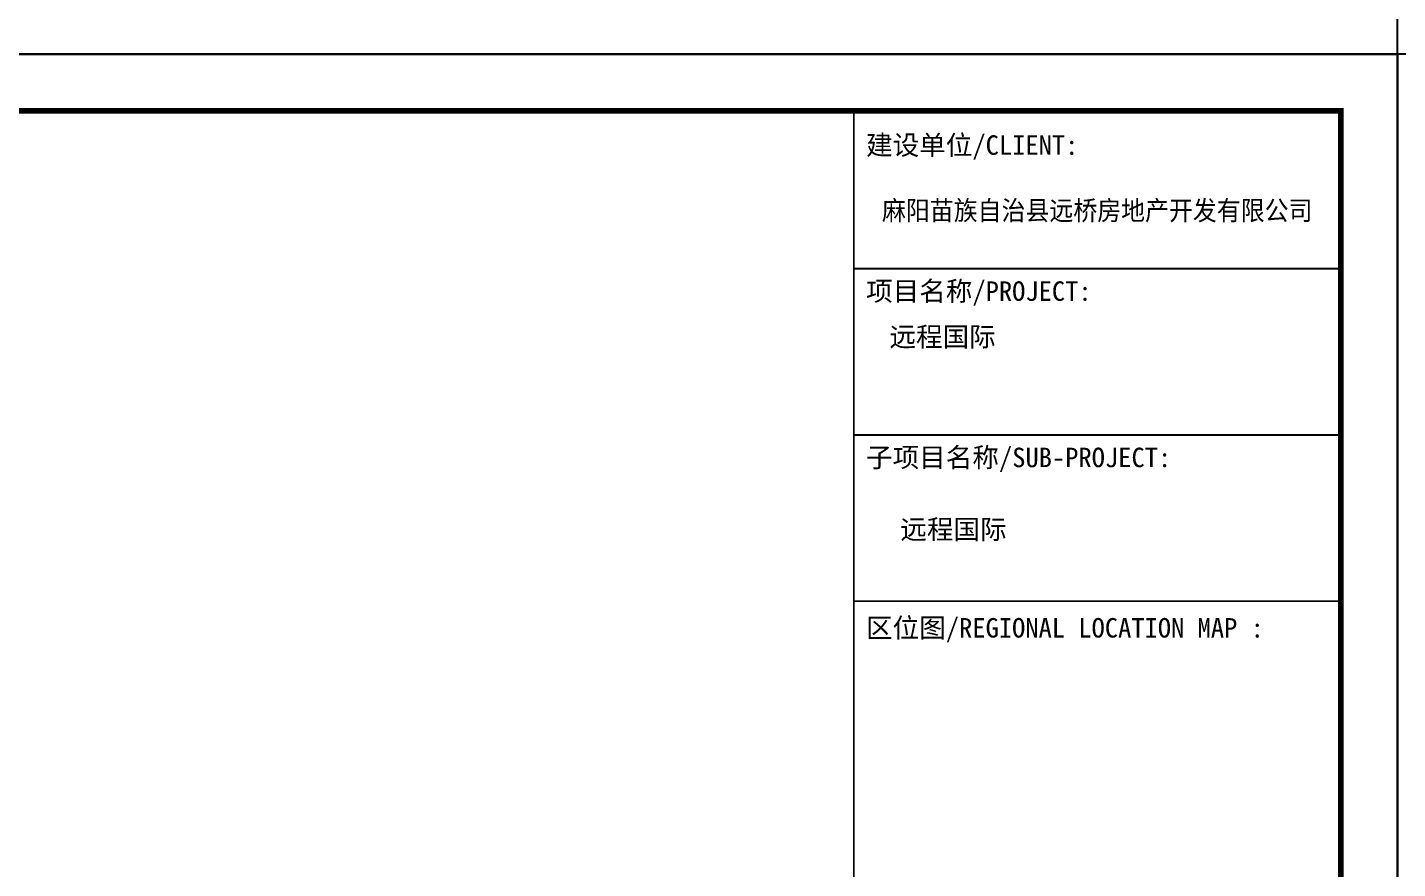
# Model space of a CAD drawing. Extents: x -737978 to 768813, y -372247 to 1140308.
# Drawn here: x 251576 to 263675, y -246104 to -238672 of the extents above; entities that cross this region are included whole.
import ezdxf

# ---------------------------------------------------------------- set-up
doc = ezdxf.new("R2010")
doc.units = 0
doc.header["$LTSCALE"] = 10
doc.header["$MEASUREMENT"] = 0
doc.layers.get('0').update_dxf_attribs({"linetype": 'CONTINUOUS'})
doc.layers.add('PUB_TITLE', color=4, linetype='CONTINUOUS')
doc.styles.add('-宋体', font='', dxfattribs={"width": 0.8})
doc.styles.get('-宋体').set_extended_font_data('SimSun')

# ---------------------------------------------------------------- blocks, each defined once
blk = doc.blocks.new('TQ1')
at = {"layer": 'PUB_TITLE'}
for p, q in [((-49855, -380355), (-43855, -380355)), ((-49855, -382405), (-43855, -382405))]:
    blk.add_line(p, q, dxfattribs=at)
at = {"layer": 'PUB_TITLE', "const_width": 20}
for points in [[(-49855, -378414), (-49855, -418455)], [(-49855, -384455), (-43855, -384455)]]:
    blk.add_lwpolyline(points, dxfattribs=at)
at = {"layer": 'PUB_TITLE', "style": '-宋体'}
for s, p in [('建设单位/CLIENT:', (-49705, -378955)), ('项目名称/PROJECT:', (-49705, -380755)), ('远程国际', (-49417, -381317)), ('子项目名称/SUB-PROJECT:', (-49705, -382805)), ('远程国际', (-49283, -383691)), ('区位图/REGIONAL LOCATION MAP :', (-49705, -384905))]:
    blk.add_text(s, height=240, dxfattribs=at).set_placement(p)
at = {"layer": 'PUB_TITLE', "style": '-宋体', "width": 0.9}
blk.add_text('麻阳苗族自治县远桥房地产开发有限公司', height=240, dxfattribs=at).set_placement((-49509, -379761))

msp = doc.modelspace()

# ---------------------------------------------------------------- linework, layer by layer
at = {"layer": 'PUB_TITLE'}
for points in [[(190124.9, -238909.7), (263674.9, -238909.7), (263674.9, -209209.7), (190124.9, -209209.7)], [(200624.9, -268609.7), (263674.9, -268609.7), (263674.9, -238909.7), (200624.9, -238909.7)], [(263674.9, -268609.7), (326724.9, -268609.7), (326724.9, -238909.7), (263674.9, -238909.7)]]:
    msp.add_lwpolyline(points, close=True, dxfattribs=at)
at = {"layer": 'PUB_TITLE', "const_width": 50}
msp.add_lwpolyline([(201874.9, -268109.7), (263174.9, -268109.7), (263174.9, -239409.7), (201874.9, -239409.7)], close=True, dxfattribs=at)

# ---------------------------------------------------------------- block references
at = {"xscale": 0.716753740501642, "yscale": 0.716753740501642, "zscale": 0.716753740501642}
msp.add_blockref('TQ1', (294607.9, 31819.6), dxfattribs=at)

doc.saveas('drawing.dxf')
